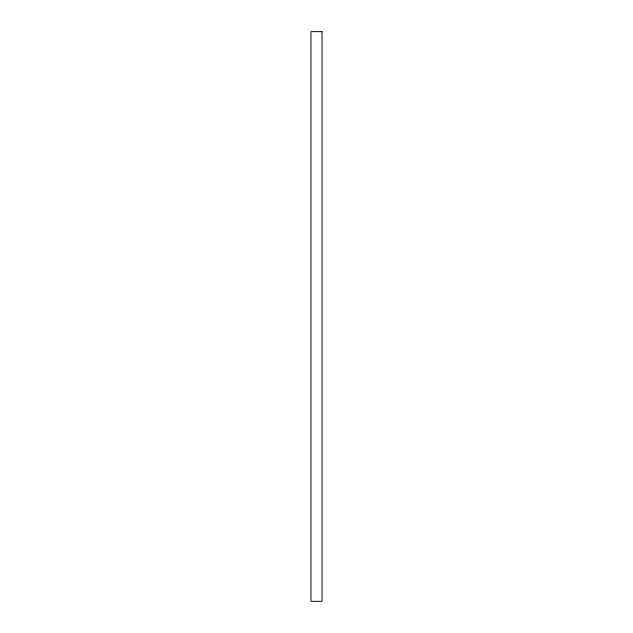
<?xml version="1.0" encoding="UTF-8"?>
<svg xmlns="http://www.w3.org/2000/svg" width="633" height="633" viewBox="0 0 633 633"><rect width="100%" height="100%" fill="white"/><g stroke="black" fill="none" stroke-linecap="round" stroke-linejoin="round"><path stroke-width="0.95" d="M322.039 31.65L310.961 31.65L310.961 601.35L322.039 601.35L322.039 31.65"/></g></svg>
